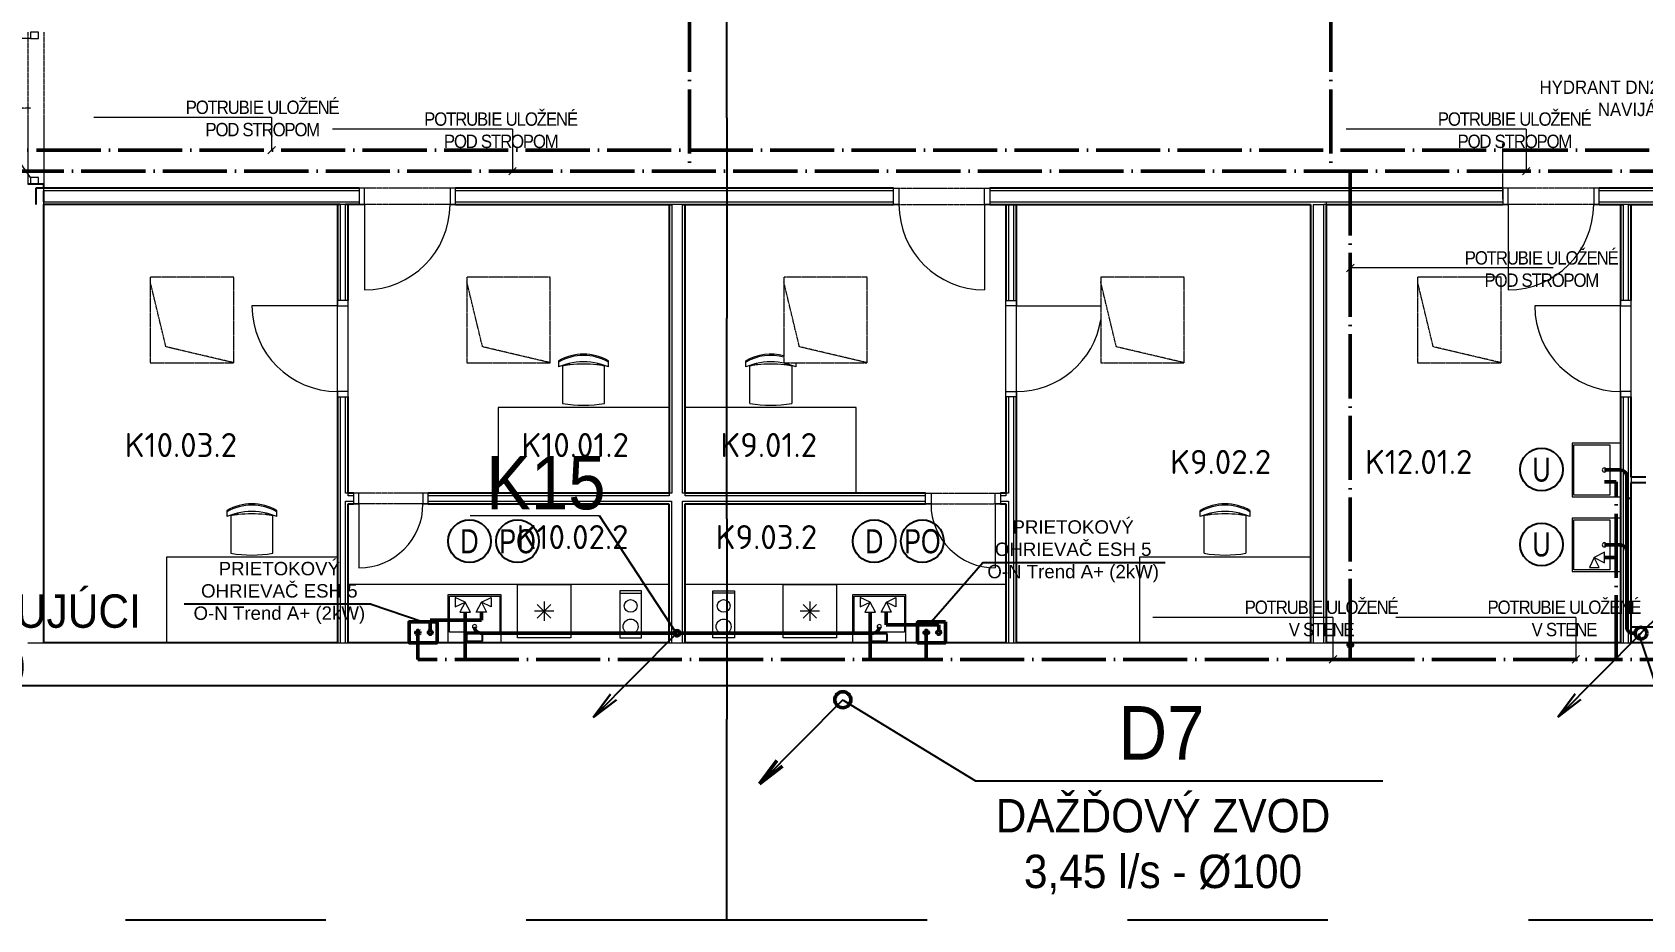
# Model space of a CAD drawing. Header units: millimetres. Extents: x 2377 to 264466, y -28213 to 61616.
# Drawn here: x 35409 to 50478, y 4870 to 13170 of the extents above; entities that cross this region are included whole.
import ezdxf
from ezdxf.enums import TextEntityAlignment as Align
from ezdxf.lldxf.tags import DXFTag

# ---------------------------------------------------------------- set-up
doc = ezdxf.new("R2010")
doc.units = ezdxf.units.MM
for name, pattern in [('ACAD_ISO04W100', [30.5, 24, -3, 0.5, -3]), ('ACAD_ISO05W100', [33, 24, -3, 0, -3, 0, -3]), ('Bodkočiarkovaná 3mm', [5, 3, -1, 0, -1]), ('Nad rovinou rezu _viditeľná hrana_', [6, 3, -1.5, 0, -1.5]), ('Čiarkovaná 3mm', [6, 3, -3])]:
    doc.linetypes.add(name, pattern=pattern)
doc.layers.get('0').update_dxf_attribs({"color": 8})
for name, color, linetype, lineweight in [('01_Plná_0_18mm_čierna', 8, 'Continuous', 9), ('04_Čiarkovaná_0_18mm', 8, 'Čiarkovaná 3mm', 9), ('_Overhead_', 8, 'Nad rovinou rezu _viditeľná hrana_', 9), ('_Thin Lines_', 8, 'Continuous', 20), ('Common Edges', 8, 'Continuous', 20), ('Dvere - nad rovinou rezu', 8, 'Bodkočiarkovaná 3mm', 9), ('Frame_Mullion', 8, 'Continuous', 20), ('Furniture', 8, 'Continuous', 9), ('Nad rovinou rezu', 8, 'Bodkočiarkovaná 3mm', 9), ('Plan Swing', 8, 'Continuous', 9), ('Plumbing Fixtures', 8, 'Continuous', 9), ('Room Tags', 8, 'Continuous', 9), ('Walls', 8, 'Continuous', 25), ('ZTI- BATÉRIE', 6, 'Continuous', 18), ('ZTI- POPIS DIMENZIE', 250, 'Continuous', 18), ('ZTI- POPIS POTRUBIA', 7, 'Continuous', 18), ('ZTI- POPIS ZARIAĎOVACIE PREDMETY', 250, 'Continuous', 30), ('ZTI- PRÍVOD POŽIARNEJ VODY', 144, 'ACAD_ISO04W100', 50), ('ZTI- PRÍVOD STUDENEJ VODY', 5, 'ACAD_ISO04W100', 50), ('ZTI- PRÍVOD TEPLEJ VODY', 1, 'ACAD_ISO05W100', 50), ('ZTI-popis', 7, 'Continuous', 20), ('ZTI-SV', 5, 'ACAD_ISO04W100', 50), ('ZTI_KANAL', 30, 'Continuous', 50), ('ZTI_pluvia', 4, 'Continuous', 50), ('ZTI_S_KANAL', 30, 'Continuous', 50)]:
    doc.layers.add(name, color=color, linetype=linetype, lineweight=lineweight)
for name, color, linetype in [('_60992', 7, 'Continuous'), ('IS_Popisy_úseků_Vodovod', 7, 'SOLID'), ('ZT_SMER STUPANIA', 4, 'Continuous'), ('ZTI_popis Pluvia 150', 7, 'Continuous'), ('ZTI_T_ZARPR', 4, 'Continuous')]:
    doc.layers.add(name, color=color, linetype=linetype)
doc.layers.add('NETLAC', color=240, linetype='Čiarkovaná 3mm', plot=False, transparency=0.1)
doc.styles.add('Arial', font='arial.ttf', dxfattribs={"height": 89.296875})
doc.styles.add('HRUBE', font='arial.ttf', dxfattribs={"width": 0.75})
doc.styles.add('ISOCPEUR_6', font='isocpeur.ttf', dxfattribs={"height": 225})
doc.styles.add('Popis_ZTI', font='arial.ttf', dxfattribs={"width": 0.9, "height": 125})
doc.styles.add('Simplex', font='simplex.shx', dxfattribs={"width": 0.7})
doc.styles.add('Style-Arial', font='arial.ttf')
tags = doc.linetypes.add('SOLID', pattern=[10, 10, 0]).pattern_tags.tags
tags[6:7] = [DXFTag(74, 4), DXFTag(75, 0), DXFTag(340, '0'), DXFTag(46, 0.0), DXFTag(50, 0.0), DXFTag(44, 0.0), DXFTag(45, 0.0)]
tags[4:5] = [DXFTag(74, 4), DXFTag(75, 0), DXFTag(340, '0'), DXFTag(46, 0.0), DXFTag(50, 0.0), DXFTag(44, 0.0), DXFTag(45, 0.0)]

# ---------------------------------------------------------------- blocks, each defined once
blk = doc.blocks.new('Dvere 2-krídlové plné - 1300x1970mm-4832354-2NP _PRAC_')
at = {"layer": 'Frame_Mullion'}
for p, q in [((-650, 25), (-710, 25)), ((-710, 25), (-710, -50)), ((-650, -50), (-650, 25)), ((710, 25), (650, 25)), ((650, 25), (650, -50)), ((710, -50), (710, 25)), ((-710, -50), (-650, -50)), ((650, -50), (710, -50))]:
    blk.add_line(p, q, dxfattribs=at)
at = {"layer": 'Nad rovinou rezu'}
for p, q in [((-710, 75), (710, 75)), ((-710, -75), (710, -75))]:
    blk.add_line(p, q, dxfattribs=at)
at = {"layer": 'Plan Swing'}
for p, q in [((-650, -50), (-650, -700)), ((650, -50), (118, -423))]:
    blk.add_line(p, q, dxfattribs=at)
for centre, start, end in [((-650, -50), 270, 360), ((650, -50), 180, 215)]:
    blk.add_arc(centre, 650, start, end, dxfattribs=at)
blk = doc.blocks.new('Dvere 1-kridlové obložkové plné - 600x1970-4666741-2NP _PRAC_')
at = {"layer": 'Dvere - nad rovinou rezu'}
for p, q in [((-350, 50), (350, 50)), ((-350, -50), (350, -50))]:
    blk.add_line(p, q, dxfattribs=at)
at = {"layer": 'Frame_Mullion'}
for p, q in [((-300, 50), (-350, 50)), ((-350, 50), (-350, -50)), ((-300, -50), (-300, 50)), ((350, 50), (300, 50)), ((300, 50), (300, -50)), ((350, -50), (350, 50)), ((-350, -50), (-300, -50)), ((300, -50), (350, -50))]:
    blk.add_line(p, q, dxfattribs=at)
at = {"layer": 'Plan Swing'}
blk.add_line((300, 50), (300, 650), dxfattribs=at)
blk.add_arc((300, 50), 600, 90, 180, dxfattribs=at)
blk = doc.blocks.new('CS_Umyvadlo - CS_Umyvadlo-4710543-2NP _PRAC_')
at = {"layer": 'Plumbing Fixtures'}
for p, q in [((0, 600), (0, 150)), ((15, 165), (15, 500)), ((15, 500), (485, 500)), ((485, 500), (485, 165)), ((500, 150), (500, 600)), ((485, 165), (15, 165)), ((0, 150), (500, 150))]:
    blk.add_line(p, q, dxfattribs=at)
for start, end in [(0, 180), (180, 0)]:
    blk.add_arc((250, 450), 20, start, end, dxfattribs=at)
blk = doc.blocks.new('Dvere 1-kridlové obložkové plné - 600x1970-4661098-2NP _PRAC_')
at = {"layer": 'Dvere - nad rovinou rezu'}
for p, q in [((-350, 50), (350, 50)), ((-350, -50), (350, -50))]:
    blk.add_line(p, q, dxfattribs=at)
at = {"layer": 'Frame_Mullion'}
for p, q in [((-350, 50), (-300, 50)), ((-350, -50), (-350, 50)), ((-300, 50), (-300, -50)), ((300, 50), (350, 50)), ((300, -50), (300, 50)), ((350, 50), (350, -50)), ((-300, -50), (-350, -50)), ((350, -50), (300, -50))]:
    blk.add_line(p, q, dxfattribs=at)
at = {"layer": 'Plan Swing'}
blk.add_line((300, -50), (300, -650), dxfattribs=at)
blk.add_arc((300, -50), 600, 180, 270, dxfattribs=at)
blk = doc.blocks.new('CS_Umyvadlo - CS_Umyvadlo-4710843-2NP _PRAC_')
at = {"layer": 'Plumbing Fixtures'}
for p, q in [((500, -150), (0, -150)), ((0, -150), (0, -600)), ((500, -600), (500, -150)), ((15, -500), (15, -165)), ((15, -165), (485, -165)), ((485, -165), (485, -500)), ((485, -500), (15, -500))]:
    blk.add_line(p, q, dxfattribs=at)
for start, end in [(0, 180), (180, 360)]:
    blk.add_arc((250, -450), 20, start, end, dxfattribs=at)
blk = doc.blocks.new('Dvere 1-kridlové obložkové plné - 800x1970-4671120-2NP _PRAC_')
at = {"layer": 'Dvere - nad rovinou rezu'}
for p, q in [((-450, 50), (450, 50)), ((-450, -50), (450, -50))]:
    blk.add_line(p, q, dxfattribs=at)
at = {"layer": 'Frame_Mullion'}
for p, q in [((-400, 50), (-450, 50)), ((-450, 50), (-450, -50)), ((-400, -50), (-400, 50)), ((450, 50), (400, 50)), ((400, 50), (400, -50)), ((450, -50), (450, 50)), ((-450, -50), (-400, -50)), ((400, -50), (450, -50))]:
    blk.add_line(p, q, dxfattribs=at)
at = {"layer": 'Plan Swing'}
blk.add_line((400, 50), (400, 850), dxfattribs=at)
blk.add_arc((400, 50), 800, 90, 180, dxfattribs=at)
blk = doc.blocks.new('Dvere 1-kridlové obložkové plné - 800x1970-V5-2NP _PRAC_')
at = {"layer": 'Dvere - nad rovinou rezu'}
for p, q in [((-450, 50), (450, 50)), ((-450, -50), (450, -50))]:
    blk.add_line(p, q, dxfattribs=at)
at = {"layer": 'Frame_Mullion'}
for p, q in [((-450, 50), (-400, 50)), ((-450, -50), (-450, 50)), ((-400, 50), (-400, -50)), ((400, 50), (450, 50)), ((400, -50), (400, 50)), ((450, 50), (450, -50)), ((-400, -50), (-450, -50)), ((450, -50), (400, -50))]:
    blk.add_line(p, q, dxfattribs=at)
at = {"layer": 'Plan Swing'}
blk.add_line((400, -50), (400, -838), dxfattribs=at)
blk.add_arc((400, -50), 800, 180, 260.7685, dxfattribs=at)
blk = doc.blocks.new('Dvere 1-kridlové obložkové plné - 800x1970-4673337-2NP _PRAC_')
at = {"layer": 'Dvere - nad rovinou rezu'}
for p, q in [((-450, 75), (450, 75)), ((-450, -75), (450, -75))]:
    blk.add_line(p, q, dxfattribs=at)
at = {"layer": 'Frame_Mullion'}
for p, q in [((-400, 75), (-450, 75)), ((-450, 75), (-450, -75)), ((-400, -75), (-400, 75)), ((450, 75), (400, 75)), ((400, 75), (400, -75)), ((450, -75), (450, 75)), ((-450, -75), (-400, -75)), ((400, -75), (450, -75))]:
    blk.add_line(p, q, dxfattribs=at)
at = {"layer": 'Plan Swing'}
blk.add_line((400, 75), (400, 875), dxfattribs=at)
blk.add_arc((400, 75), 800, 90, 180, dxfattribs=at)
blk = doc.blocks.new('Dvere 1-kridlové obložkové plné - 800x1970-4673371-2NP _PRAC_')
at = {"layer": 'Dvere - nad rovinou rezu'}
for p, q in [((-450, 75), (450, 75)), ((-450, -75), (450, -75))]:
    blk.add_line(p, q, dxfattribs=at)
at = {"layer": 'Frame_Mullion'}
for p, q in [((-450, 75), (-400, 75)), ((-450, -75), (-450, 75)), ((-400, 75), (-400, -75)), ((400, 75), (450, 75)), ((400, -75), (400, 75)), ((450, 75), (450, -75)), ((-400, -75), (-450, -75)), ((450, -75), (400, -75))]:
    blk.add_line(p, q, dxfattribs=at)
at = {"layer": 'Plan Swing'}
blk.add_line((400, -75), (400, -875), dxfattribs=at)
blk.add_arc((400, -75), 800, 180, 270, dxfattribs=at)
blk = doc.blocks.new('CS_Stol hranaty - CS_Stol hranaty-V8-2NP _PRAC_')
at = {"layer": 'Furniture'}
for p, q in [((1600, 800), (0, 800)), ((0, 800), (0, 0))]:
    blk.add_line(p, q, dxfattribs=at)
blk = doc.blocks.new('CS_Stolicka - Klasická-1790388-2NP _PRAC_')
at = {"layer": 'Furniture'}
for p, q in [((-234, 181), (-234, 124)), ((-127, 143), (-138, 156)), ((136, 156), (124, 143)), ((232, 124), (232, 181)), ((-197, 133), (-197, -218)), ((-160, 150), (-151, 140)), ((149, 140), (158, 150)), ((195, -218), (195, 133))]:
    blk.add_line(p, q, dxfattribs=at)
for centre, radius, start, end in [((-1, -216), 460, 59.5587, 120.4413), ((-1, -228), 460, 59.5587, 120.4413), ((-1, -414), 586, 103.5226, 105.7144), ((-1, -414), 586, 76.4774, 103.5226), ((-1, -414), 586, 74.2856, 76.4774), ((-1, -414), 586, 105.7144, 113.4154), ((-1, -1019), 1169, 97.3668, 99.6511), ((-1, -1019), 1169, 96.1724, 97.3668), ((-1, -1019), 1169, 83.8276, 96.1724), ((-1, -1019), 1169, 82.6332, 83.8276), ((-1, -1019), 1169, 80.3489, 82.6332), ((-1, -414), 586, 66.5846, 74.2856), ((-1, 933), 1168, 260.3384, 279.6616)]:
    blk.add_arc(centre, radius, start, end, dxfattribs=at)
blk = doc.blocks.new('CS_Stol hranaty - CS_Stol hranaty-V9-2NP _PRAC_')
at = {"layer": 'Furniture'}
for p, q in [((0, 0), (0, -800)), ((0, -800), (1600, -800))]:
    blk.add_line(p, q, dxfattribs=at)
blk = doc.blocks.new('CS_Stolicka - Klasická-V10-2NP _PRAC_')
at = {"layer": 'Furniture'}
for p, q in [((-197, -133), (-197, 218)), ((195, 218), (195, -133)), ((-234, -163), (-234, -124)), ((-160, -150), (-151, -140)), ((-127, -143), (-138, -156)), ((136, -156), (124, -143)), ((149, -140), (158, -150)), ((232, -124), (232, -181))]:
    blk.add_line(p, q, dxfattribs=at)
for centre, radius, start, end in [((-1, -933), 1168, 80.3384, 99.6616), ((-1, 414), 586, 246.5846, 254.2856), ((-1, 1019), 1169, 260.3489, 262.6332), ((-1, 414), 586, 254.2856, 256.4774), ((-1, 1019), 1169, 262.6332, 263.8276), ((-1, 1019), 1169, 263.8276, 276.1724), ((-1, 1019), 1169, 276.1724, 277.3668), ((-1, 414), 586, 283.5226, 285.7144), ((-1, 1019), 1169, 277.3668, 279.6511), ((-1, 414), 586, 285.7144, 293.4154), ((-1, 414), 586, 256.4774, 283.5226), ((-1, 228), 460, 254.5481, 300.4413), ((-1, 216), 460, 254.5481, 300.4413)]:
    blk.add_arc(centre, radius, start, end, dxfattribs=at)
blk = doc.blocks.new('CS_Stol hranaty - CS_Stol hranaty-V7-2NP _PRAC_')
at = {"layer": 'Furniture'}
for p, q in [((1600, -800), (1600, 0)), ((0, -800), (1600, -800))]:
    blk.add_line(p, q, dxfattribs=at)
blk = doc.blocks.new('CS_Stolicka - Klasická-4868357-2NP _PRAC_')
at = {"layer": 'Furniture'}
for p, q in [((-197, -133), (-197, 218)), ((195, 218), (195, -133)), ((-234, -181), (-234, -124)), ((-160, -150), (-151, -140)), ((-127, -143), (-138, -156)), ((136, -156), (124, -143)), ((149, -140), (158, -150)), ((232, -124), (232, -181))]:
    blk.add_line(p, q, dxfattribs=at)
for centre, radius, start, end in [((-1, -933), 1168, 80.3384, 99.6616), ((-1, 414), 586, 246.5846, 254.2856), ((-1, 1019), 1169, 260.3489, 262.6332), ((-1, 414), 586, 254.2856, 256.4774), ((-1, 1019), 1169, 262.6332, 263.8276), ((-1, 1019), 1169, 263.8276, 276.1724), ((-1, 1019), 1169, 276.1724, 277.3668), ((-1, 414), 586, 283.5226, 285.7144), ((-1, 1019), 1169, 277.3668, 279.6511), ((-1, 414), 586, 285.7144, 293.4154), ((-1, 228), 460, 239.5587, 300.4413), ((-1, 216), 460, 239.5587, 300.4413), ((-1, 414), 586, 256.4774, 283.5226)]:
    blk.add_arc(centre, radius, start, end, dxfattribs=at)
blk = doc.blocks.new('2NP podklad')
at = {"layer": '01_Plná_0_18mm_čierna', "color": 252}
for p, q in [((39948, 8005), (40448, 8005)), ((39948, 7505), (39948, 8005)), ((40448, 8005), (40448, 7505)), ((42434, 8005), (42934, 8005)), ((42434, 7505), (42434, 8005)), ((42934, 8005), (42934, 7505)), ((40198, 7845), (40198, 7665)), ((40908, 7945), (40908, 7505)), ((41108, 7945), (40908, 7945)), ((40908, 7925), (41108, 7925)), ((41108, 7505), (41108, 7945)), ((41778, 7945), (41978, 7945)), ((41778, 7505), (41778, 7945)), ((41978, 7925), (41778, 7925)), ((41978, 7945), (41978, 7505)), ((42684, 7845), (42684, 7665)), ((40288, 7755), (40108, 7755)), ((40261, 7818), (40134, 7691)), ((40261, 7691), (40134, 7818)), ((42774, 7755), (42594, 7755)), ((42748, 7818), (42621, 7691)), ((42748, 7691), (42621, 7818)), ((40448, 7505), (39948, 7505)), ((40908, 7505), (41108, 7505)), ((41978, 7505), (41778, 7505)), ((42934, 7505), (42434, 7505))]:
    blk.add_line(p, q, dxfattribs=at)
for centre, radius in [((41008, 7805), 60), ((41878, 7805), 60), ((41008, 7612), 70), ((41878, 7612), 70)]:
    blk.add_circle(centre, radius, dxfattribs=at)
at = {"layer": '04_Čiarkovaná_0_18mm', "color": 252}
blk.add_line((49168, 11610), (49168, 12130), dxfattribs=at)
at = {"layer": '_Overhead_', "color": 252}
for p, q in [((37294, 10879), (36514, 10879)), ((36514, 10879), (36514, 10834)), ((37294, 10079), (37294, 10879)), ((40256, 10879), (39476, 10879)), ((39476, 10879), (39476, 10834)), ((40256, 10079), (40256, 10879)), ((43221, 10879), (42441, 10879)), ((42441, 10879), (42441, 10834)), ((43221, 10079), (43221, 10879)), ((46186, 10879), (45406, 10879)), ((45406, 10879), (45406, 10834)), ((46186, 10079), (46186, 10879)), ((49151, 10879), (48371, 10879)), ((48371, 10879), (48371, 10834)), ((49151, 10079), (49151, 10879)), ((36660, 10228), (36514, 10834)), ((36514, 10834), (36514, 10079)), ((39622, 10228), (39476, 10834)), ((39476, 10834), (39476, 10079)), ((42587, 10228), (42441, 10834)), ((42441, 10834), (42441, 10079)), ((45552, 10228), (45406, 10834)), ((45406, 10834), (45406, 10079)), ((48517, 10228), (48371, 10834)), ((48371, 10834), (48371, 10079)), ((37294, 10079), (36660, 10228)), ((40256, 10079), (39622, 10228)), ((43221, 10079), (42587, 10228)), ((46186, 10079), (45552, 10228)), ((49151, 10079), (48517, 10228)), ((36514, 10079), (37294, 10079)), ((39476, 10079), (40256, 10079)), ((42441, 10079), (43221, 10079)), ((45406, 10079), (46186, 10079)), ((48371, 10079), (49151, 10079))]:
    blk.add_line(p, q, dxfattribs=at)
at = {"layer": '_Thin Lines_', "color": 252}
for p, q in [((41371, 8005), (38358, 8005)), ((44518, 8005), (41511, 8005))]:
    blk.add_line(p, q, dxfattribs=at)
at = {"layer": 'Common Edges', "color": 252}
for p, q in [((35518, 11685), (35518, 11710)), ((38468, 11685), (35518, 11685)), ((43468, 11685), (39368, 11685)), ((49168, 11685), (44368, 11685)), ((56838, 11685), (50068, 11685)), ((35518, 11560), (35518, 11585)), ((35518, 11585), (38468, 11585)), ((38340, 11560), (38290, 11560)), ((38290, 11560), (38290, 10660)), ((38340, 10660), (38340, 11560)), ((39368, 11585), (43468, 11585)), ((41493, 11560), (41393, 11560)), ((41393, 11560), (41393, 8860)), ((41493, 8860), (41493, 11560)), ((44368, 11585), (49168, 11585)), ((44543, 11560), (44543, 10660)), ((44593, 10660), (44593, 11560)), ((47393, 11560), (47393, 7460)), ((47393, 11560), (47493, 11560)), ((47518, 11560), (47493, 11560)), ((47493, 7460), (47493, 11560)), ((47518, 11560), (47518, 11585)), ((50068, 11585), (56838, 11585)), ((50343, 11560), (50293, 11560)), ((50293, 11560), (50293, 10660)), ((50343, 10660), (50343, 11560)), ((38290, 9760), (38290, 7460)), ((38340, 8860), (38340, 9760)), ((44543, 9760), (44543, 8860)), ((44593, 7460), (44593, 9760)), ((50293, 9760), (50293, 7460)), ((50343, 7460), (50343, 9760)), ((50368, 9010), (50368, 8960)), ((38365, 8860), (38340, 8860)), ((38340, 7460), (38340, 8785)), ((38340, 8785), (38415, 8785)), ((38365, 8835), (38365, 8860)), ((38415, 8835), (38365, 8835)), ((41368, 8835), (39115, 8835)), ((39115, 8785), (41390, 8785)), ((41368, 8860), (41368, 8835)), ((41393, 8860), (41368, 8860)), ((41390, 8785), (41390, 7460)), ((41518, 8860), (41493, 8860)), ((41493, 7460), (41493, 8785)), ((41493, 8785), (43768, 8785)), ((41518, 8835), (41518, 8860)), ((43768, 8835), (41518, 8835)), ((44518, 8835), (44468, 8835)), ((44468, 8785), (44543, 8785)), ((44518, 8860), (44518, 8835)), ((44543, 8860), (44518, 8860)), ((44543, 8785), (44543, 7460)), ((35368, 7460), (35518, 7460)), ((38265, 7460), (38365, 7460)), ((41365, 7460), (41518, 7460)), ((44518, 7460), (44618, 7460)), ((47368, 7460), (47518, 7460)), ((50268, 7460), (50368, 7460))]:
    blk.add_line(p, q, dxfattribs=at)
at = {"layer": 'Walls', "color": 252}
for p, q in [((35518, 11750), (35368, 11750)), ((35443, 11710), (35443, 11560)), ((38468, 11710), (35443, 11710)), ((35518, 11710), (35518, 11750)), ((35518, 11585), (35518, 11685)), ((43468, 11710), (39368, 11710)), ((49168, 11710), (44368, 11710)), ((56838, 11710), (50068, 11710)), ((35518, 7460), (35518, 11560)), ((38290, 11560), (35518, 11560)), ((38265, 11560), (38265, 10660)), ((38468, 11560), (38340, 11560)), ((38365, 10660), (38365, 11560)), ((39368, 11560), (41393, 11560)), ((41368, 11560), (41368, 8860)), ((41493, 11560), (43468, 11560)), ((41518, 8860), (41518, 11560)), ((44368, 11560), (47368, 11560)), ((44518, 11560), (44518, 10660)), ((44618, 10660), (44618, 11560)), ((47368, 11560), (47368, 7460)), ((47518, 7460), (47518, 11560)), ((47518, 11560), (49168, 11560)), ((50068, 11560), (50293, 11560)), ((50268, 11560), (50268, 10660)), ((50343, 11560), (56838, 11560)), ((50368, 10660), (50368, 11560)), ((38265, 9760), (38265, 7460)), ((38365, 8860), (38365, 9760)), ((44518, 9760), (44518, 8860)), ((44618, 7460), (44618, 9760)), ((50268, 9760), (50268, 7460)), ((50368, 9010), (50368, 9760)), ((50505, 9010), (50368, 9010)), ((50368, 7460), (50368, 8960)), ((50368, 8960), (50505, 8960)), ((38415, 8860), (38365, 8860)), ((38365, 8760), (38415, 8760)), ((38365, 7460), (38365, 8760)), ((41368, 8860), (39115, 8860)), ((39115, 8760), (41365, 8760)), ((41365, 8760), (41365, 7460)), ((43768, 8860), (41518, 8860)), ((41518, 8760), (43768, 8760)), ((41518, 7460), (41518, 8760)), ((44518, 8860), (44468, 8860)), ((44468, 8760), (44518, 8760)), ((44518, 8760), (44518, 7460)), ((50368, 8810), (50343, 8810)), ((50368, 7610), (51343, 7610)), ((38265, 7460), (35518, 7460)), ((41365, 7460), (38365, 7460)), ((44518, 7460), (41518, 7460)), ((47368, 7460), (44618, 7460)), ((50268, 7460), (47518, 7460)), ((51343, 7460), (50368, 7460)), ((5263, 7060), (65698, 7060))]:
    blk.add_line(p, q, dxfattribs=at)
at = {"layer": 'Frame_Mullion', "color": 252}
for name, p, rotation in [('Dvere 2-krídlové plné - 1300x1970mm-4832354-2NP _PRAC_', (35443, 12460), 270), ('Dvere 1-kridlové obložkové plné - 800x1970-4673337-2NP _PRAC_', (38918, 11635), 180), ('Dvere 1-kridlové obložkové plné - 800x1970-4673337-2NP _PRAC_', (49618, 11635), 180), ('Dvere 1-kridlové obložkové plné - 800x1970-4671120-2NP _PRAC_', (38315, 10210), 90), ('Dvere 1-kridlové obložkové plné - 800x1970-V5-2NP _PRAC_', (44568, 10210), 90), ('Dvere 1-kridlové obložkové plné - 800x1970-4671120-2NP _PRAC_', (50318, 10210), 90), ('Dvere 1-kridlové obložkové plné - 600x1970-4666741-2NP _PRAC_', (38765, 8810), 180)]:
    blk.add_blockref(name, p, dxfattribs=dict(at, rotation=rotation))
for name, p in [('Dvere 1-kridlové obložkové plné - 800x1970-4673371-2NP _PRAC_', (43918, 11635)), ('Dvere 1-kridlové obložkové plné - 600x1970-4661098-2NP _PRAC_', (44118, 8810))]:
    blk.add_blockref(name, p, dxfattribs=at)
at = {"layer": 'Furniture', "color": 252}
for name, p in [('CS_Stolicka - Klasická-1790388-2NP _PRAC_', (40568, 9916)), ('CS_Stol hranaty - CS_Stol hranaty-V8-2NP _PRAC_', (39768, 8860)), ('CS_Stolicka - Klasická-1790388-2NP _PRAC_', (37465, 8516)), ('CS_Stol hranaty - CS_Stol hranaty-V8-2NP _PRAC_', (36665, 7460))]:
    blk.add_blockref(name, p, dxfattribs=at)
at = {"layer": 'Furniture', "color": 252, "rotation": 180}
for name, p in [('CS_Stolicka - Klasická-V10-2NP _PRAC_', (42318, 9916)), ('CS_Stol hranaty - CS_Stol hranaty-V9-2NP _PRAC_', (43118, 8860)), ('CS_Stolicka - Klasická-4868357-2NP _PRAC_', (46568, 8516)), ('CS_Stol hranaty - CS_Stol hranaty-V7-2NP _PRAC_', (47368, 7460))]:
    blk.add_blockref(name, p, dxfattribs=at)
at = {"layer": 'Plumbing Fixtures', "color": 252}
for p, rotation in [((49668, 9326), 270), ((49668, 8626), 270), ((39798, 8060), 180)]:
    blk.add_blockref('CS_Umyvadlo - CS_Umyvadlo-4710543-2NP _PRAC_', p, dxfattribs=dict(at, rotation=rotation))
blk.add_blockref('CS_Umyvadlo - CS_Umyvadlo-4710843-2NP _PRAC_', (43084, 8060), dxfattribs=at)
at = {"layer": 'Room Tags', "color": 252, "char_height": 225, "attachment_point": 1, "style": 'ISOCPEUR_6'}
for s, insert, width in [('K10.03.2', (36274, 9422), 1250.63), ('K10.01.2', (39986, 9422), 1196.52), ('K9.01.2', (41847, 9422), 1064.24), ('K9.02.2', (46055, 9264), 1118.35), ('K12.01.2', (47878, 9264), 1196.52), ('K10.02.2', (39941, 8561), 1250.63), ('K9.03.2', (41803, 8561), 1118.35)]:
    blk.add_mtext(s, dxfattribs=dict(at, insert=insert, width=width))
blk = doc.blocks.new('netlac')
at = {"layer": 'NETLAC', "ltscale": 500}
for p, q in [((73351, 26406), (73351, 5406)), ((83851, 5406), (83851, 26406)), ((73351, 5406), (83851, 5406))]:
    blk.add_line(p, q, dxfattribs=at)
blk = doc.blocks.new('šipka')
at = {"layer": 'ZTI_pluvia', "color": 146, "lineweight": 25, "true_color": 0x105689}
blk.add_line((-500735337, -1209381827), (-500736896, -1209383400), dxfattribs=at)
at = {"layer": 'ZTI_pluvia', "color": 146, "true_color": 0x105689}
for q in [(-500736570, -1209382963), (-500736462, -1209383070)]:
    blk.add_line((-500736896, -1209383400), q, dxfattribs=at)
blk = doc.blocks.new('wc')
at = {"layer": 'ZTI- BATÉRIE'}
for points in [[(-51174, -164779), (-51174, -164679), (-51268, -164729), (-51174, -164779)], [(-51312, -164822), (-51224, -164822), (-51268, -164729), (-51312, -164822)]]:
    blk.add_lwpolyline(points, dxfattribs=at)
blk = doc.blocks.new('KBKKB')
at = {"layer": 'ZTI- BATÉRIE', "color": 6, "lineweight": 18, "elevation": 0}
for points in [[(-160049, -39313), (-160049, -39401), (-159961, -39357), (-160049, -39313)], [(-160005, -39451), (-159911, -39451), (-159961, -39357), (-160005, -39451)]]:
    blk.add_lwpolyline(points, dxfattribs=at)
at = {"layer": 'ZTI- BATÉRIE', "color": 6, "lineweight": 18}
for points in [[(-159714, -39313), (-159714, -39401), (-159808, -39357), (-159714, -39313)], [(-159758, -39451), (-159858, -39451), (-159808, -39357), (-159758, -39451)]]:
    blk.add_lwpolyline(points, dxfattribs=at)
blk = doc.blocks.new('asasdasdasd')
at = {"layer": 'ZT_SMER STUPANIA', "color": 30, "linetype": 'Continuous'}
blk.add_line((26683, 6886), (25904, 6099), dxfattribs=at)
at = {"layer": 'ZT_SMER STUPANIA', "color": 30, "linetype": 'Continuous', "lineweight": 30}
for q in [(26067, 6317), (26121, 6264)]:
    blk.add_line((25904, 6099), q, dxfattribs=at)

msp = doc.modelspace()

# ---------------------------------------------------------------- linework, layer by layer
at = {"layer": 'ZTI_popis Pluvia 150', "color": 250, "ltscale": 20}
for p, q in [((42997, 6923), (44234, 6168)), ((44234, 6168), (48045, 6168))]:
    msp.add_line(p, q, dxfattribs=at)

# ---------------------------------------------------------------- block references
at = {"color": 0}
msp.add_blockref('2NP podklad', (0, 0), dxfattribs=at)
at = {"layer": '_60992', "color": 3, "xscale": 0.5, "yscale": 0.5, "zscale": 0.5}
msp.add_blockref('šipka', (250410661, 604697841), dxfattribs=at)

# ---------------------------------------------------------------- texts
at = {"layer": 'ZTI-popis', "color": 7, "ltscale": 0.04, "attachment_point": 5, "style": 'Simplex'}
for s, insert, char_height, width, rotation in [('{\\fArial|b0|i0|c238|p34;\\W0.9;D7}', (45975, 6618), 500, 2813.09, 359.9628), ('\\pxi1.36829,qc;{\\fArial|b0|i0|c238|p34;\\W0.90909;\\C250;DAŽĎOVÝ ZVOD \\P3,45 l/s - %%C100}', (45775, 5554), 312.5, 11837.47, 0.0013)]:
    msp.add_mtext(s, dxfattribs=dict(at, insert=insert, char_height=char_height, width=width, rotation=rotation))

# ---------------------------------------------------------------- next in the draw order: linework, layer by layer
at = {"color": 7, "lineweight": 18, "transparency": 33554687}
msp.add_line((39505, 8649), (40712, 8649), dxfattribs=at)
at = {"color": 0}
for p, q in [((40712, 8649), (41436, 7548)), ((50781, 6526), (50441, 7548))]:
    msp.add_line(p, q, dxfattribs=at)
at = {"color": 6, "ltscale": 20}
for p, q in [((39623, 7544), (39473, 7544)), ((39473, 7544), (39473, 7474)), ((39623, 7474), (39623, 7544)), ((43409, 7544), (43259, 7544)), ((43259, 7544), (43259, 7474)), ((43409, 7474), (43409, 7544)), ((39473, 7474), (39623, 7474)), ((43259, 7474), (43409, 7474))]:
    msp.add_line(p, q, dxfattribs=at)
at = {"color": 0}
for points in [[(46008, 8209), (44303, 8209), (43822, 7656)], [(38581, 7820), (36830, 7820)], [(38581, 7820), (38581, 7820), (39066, 7656)]]:
    msp.add_lwpolyline(points, dxfattribs=at)
at = {"layer": '_60992', "color": 146, "lineweight": 50, "true_color": 0x105689}
msp.add_circle((42993, 6928), 75, dxfattribs=at)
at = {"layer": 'ZTI- POPIS DIMENZIE', "ltscale": 2.5, "transparency": 33554687}
for points in [[(37613, 12031), (37684, 12101)], [(39867, 11835), (39937, 11906)], [(49351, 11835), (49422, 11906)], [(47706, 10930), (47776, 11000)], [(47544, 7270), (47615, 7340)], [(49816, 7270), (49886, 7340)]]:
    msp.add_lwpolyline(points, dxfattribs=at)
at = {"layer": 'ZTI- POPIS POTRUBIA', "ltscale": 10, "transparency": 33554687}
for p, q in [((37648, 12373), (35987, 12373)), ((37648, 12373), (37648, 12066)), ((39902, 12263), (38218, 12263)), ((39902, 12263), (39902, 11870)), ((49387, 12263), (47702, 12263)), ((49387, 12263), (49387, 11870)), ((49639, 10965), (47741, 10965)), ((47579, 7698), (45895, 7698)), ((47579, 7698), (47579, 7305)), ((49851, 7698), (48167, 7698)), ((49851, 7698), (49851, 7305))]:
    msp.add_line(p, q, dxfattribs=at)
at = {"layer": 'ZTI- PRÍVOD POŽIARNEJ VODY', "color": 6, "ltscale": 25}
msp.add_lwpolyline([(52825, 12066), (30932, 12066), (30932, 8558)], dxfattribs=at)
at = {"layer": 'ZTI- PRÍVOD STUDENEJ VODY', "ltscale": 25}
for points in [[(30530, 11870), (60889, 11870), (60889, 13323), (61193, 13323), (61193, 14027), (61267, 14027)], [(41560, 13398), (41560, 11870)], [(47560, 13398), (47560, 11870)], [(47741, 11870), (47741, 7460)], [(50228, 8966), (50118, 8966)], [(61724, 7556), (61724, 7305), (50228, 7305), (50228, 8966)], [(50118, 8258), (50228, 8258)], [(43774, 7305), (39017, 7305), (39017, 7556)], [(47741, 7305), (43774, 7305), (43774, 7556)], [(47741, 7440), (47741, 7305)], [(47741, 7305), (50228, 7305)]]:
    msp.add_lwpolyline(points, dxfattribs=at)
at = {"layer": 'ZTI- PRÍVOD STUDENEJ VODY', "ltscale": 25, "elevation": 0}
for points in [[(39461, 7745), (39461, 7305)], [(43248, 7745), (43248, 7305)]]:
    msp.add_lwpolyline(points, dxfattribs=at)
at = {"layer": 'ZTI- PRÍVOD STUDENEJ VODY', "ltscale": 25}
msp.add_circle((47741, 7440), 20, dxfattribs=at)
at = {"layer": 'ZTI- PRÍVOD TEPLEJ VODY', "ltscale": 25}
for points in [[(39611, 7745), (39611, 7672), (39133, 7672), (39133, 7557)], [(43398, 7745), (43398, 7627), (43890, 7627), (43890, 7557)]]:
    msp.add_lwpolyline(points, dxfattribs=at)
at = {"layer": 'ZTI-SV', "color": 7, "linetype": 'Continuous'}
for points in [[(39197, 7656), (39197, 7460), (38935, 7460), (38935, 7656)], [(43953, 7656), (43953, 7460), (43692, 7460), (43692, 7656)]]:
    msp.add_lwpolyline(points, close=True, dxfattribs=at)
at = {"layer": 'ZTI-SV', "color": 5, "lineweight": 50, "ltscale": 0.02}
for centre in [(39017, 7556), (43774, 7556)]:
    msp.add_circle(centre, 20, dxfattribs=at)
at = {"layer": 'ZTI-SV', "color": 1, "lineweight": 40, "ltscale": 1000}
for centre in [(39133, 7557), (43890, 7557)]:
    msp.add_circle(centre, 20, dxfattribs=at)
at = {"layer": 'ZTI_KANAL'}
for p, q in [((50118, 9076), (50270, 9076)), ((50328, 9021), (50328, 7607)), ((50118, 8376), (50270, 8376)), ((39603, 7551), (41416, 7550)), ((43279, 7551), (41466, 7551)), ((50383, 7550), (50405, 7550))]:
    msp.add_line(p, q, dxfattribs=at)
at = {"layer": 'ZTI_S_KANAL', "color": 30, "ltscale": 50}
for centre, radius in [((41441, 7550), 25), ((50460, 7550), 55)]:
    msp.add_circle(centre, radius, dxfattribs=at)
at = {"layer": 'ZTI_S_KANAL', "ltscale": 50}
for centre, radius, start, end in [((50270, 9018), 57.3, 2.3439, 91.457), ((50270, 8318), 57.3, 2.3439, 91.457), ((39605, 7608), 57.3, 178.543, 267.6561), ((43277, 7608), 57.3, 272.3439, 1.457), ((50383, 7605), 55, 177.6045, 270)]:
    msp.add_arc(centre, radius, start, end, dxfattribs=at)
at = {"layer": 'ZTI_T_ZARPR', "color": 4, "linetype": 'Continuous'}
for centre in [(49530, 9080), (39500, 8410), (39950, 8410), (43287, 8410), (43737, 8410), (49530, 8380)]:
    msp.add_circle(centre, 200, dxfattribs=at)

# ---------------------------------------------------------------- next in the draw order: block references
at = {"color": 0, "xscale": 1.25, "yscale": 1.25, "zscale": 1.25}
for p in [(-62907, -1888), (-49782, -1888)]:
    msp.add_blockref('netlac', p, dxfattribs=at)
at = {"layer": 'ZTI- BATÉRIE', "xscale": -1}
for p in [(-120347, 47196, 0), (-116560, 47196, 0)]:
    msp.add_blockref('KBKKB', p, dxfattribs=at)
at = {"layer": 'ZTI- PRÍVOD STUDENEJ VODY', "lineweight": 53}
msp.add_blockref('wc', (101292, 172986), dxfattribs=at)
at = {"layer": 'ZTI- PRÍVOD STUDENEJ VODY', "xscale": -1, "rotation": 90.0000000000005}
msp.add_blockref('asasdasdasd', (57346, 34233), dxfattribs=at)
at = {"layer": 'ZTI- PRÍVOD STUDENEJ VODY'}
for p in [(14753, 662), (23778, 665)]:
    msp.add_blockref('asasdasdasd', p, dxfattribs=at)

# ---------------------------------------------------------------- next in the draw order: texts
at = {"color": 7, "lineweight": 35, "char_height": 125, "width": 1747.08, "attachment_point": 5, "rotation": 0.0136, "style": 'Arial'}
for insert in [(45148, 8316), (37721, 7927)]:
    msp.add_mtext('PRIETOKOVÝ OHRIEVAČ ESH 5 O-N Trend A+ (2kW)', dxfattribs=dict(at, insert=insert))
at = {"layer": 'IS_Popisy_úseků_Vodovod', "ltscale": 10, "insert": (43401, 8701), "char_height": 500, "width": 3746.13, "attachment_point": 9, "style": 'Style-Arial'}
msp.add_mtext('\\pxql;{\\W0.9;K15}', dxfattribs=at)
at = {"layer": 'ZTI- POPIS POTRUBIA', "ltscale": 10, "transparency": 33554687, "char_height": 125, "attachment_point": 7, "style": 'Popis_ZTI'}
for s, insert in [('\\pxqc;{\\T0.9;POTRUBIE ULOŽENÉ \\PPOD STROPOM}', (36825, 12195)), ('\\pxqc;{\\T0.9;POTRUBIE ULOŽENÉ \\PPOD STROPOM}', (39056, 12085)), ('\\pxqc;{\\T0.9;POTRUBIE ULOŽENÉ \\PPOD STROPOM}', (48540, 12085)), ('\\pxqc;{\\T0.9;POTRUBIE ULOŽENÉ \\PPOD STROPOM}', (48792, 10787)), ('\\pxqc;{\\T0.9;POTRUBIE ULOŽENÉ \\PV STENE}', (46733, 7520)), ('\\pxqc;{\\T0.9;POTRUBIE ULOŽENÉ \\PV STENE}', (49005, 7520))]:
    msp.add_mtext(s, dxfattribs=dict(at, insert=insert))
at = {"layer": 'ZTI- POPIS ZARIAĎOVACIE PREDMETY', "ltscale": 10, "transparency": 33554687, "insert": (49376, 12383, 0), "char_height": 125, "width": 2619.54, "attachment_point": 7, "style": 'Popis_ZTI'}
msp.add_mtext('\\pxqc;HYDRANT DN25 S HADICOVÝM\\PNAVIJÁKOM 30m', dxfattribs=at)
at = {"layer": 'ZTI-popis', "color": 7, "ltscale": 0.04, "insert": (33499, 7494), "char_height": 312.5, "width": 11837.47, "attachment_point": 5, "rotation": 0.0013, "style": 'Simplex'}
msp.add_mtext('\\pxi1.36829,qc;{\\fArial|b0|i0|c238|p34;\\W0.90909;\\C250;NAPOJENIE NA JESTVUJÚCI\\PVODOVOD DN 50}', dxfattribs=at)
at = {"layer": 'ZTI_T_ZARPR', "color": 4, "linetype": 'Continuous', "style": 'HRUBE', "width": 0.75}
for s, p in [('U', (49530, 9080)), ('D', (39500, 8410)), ('PO', (39950, 8410)), ('D', (43287, 8410)), ('PO', (43737, 8410)), ('U', (49530, 8380))]:
    msp.add_text(s, height=225, dxfattribs=at).set_placement(p, align=Align.MIDDLE_CENTER)

doc.saveas('drawing.dxf')
